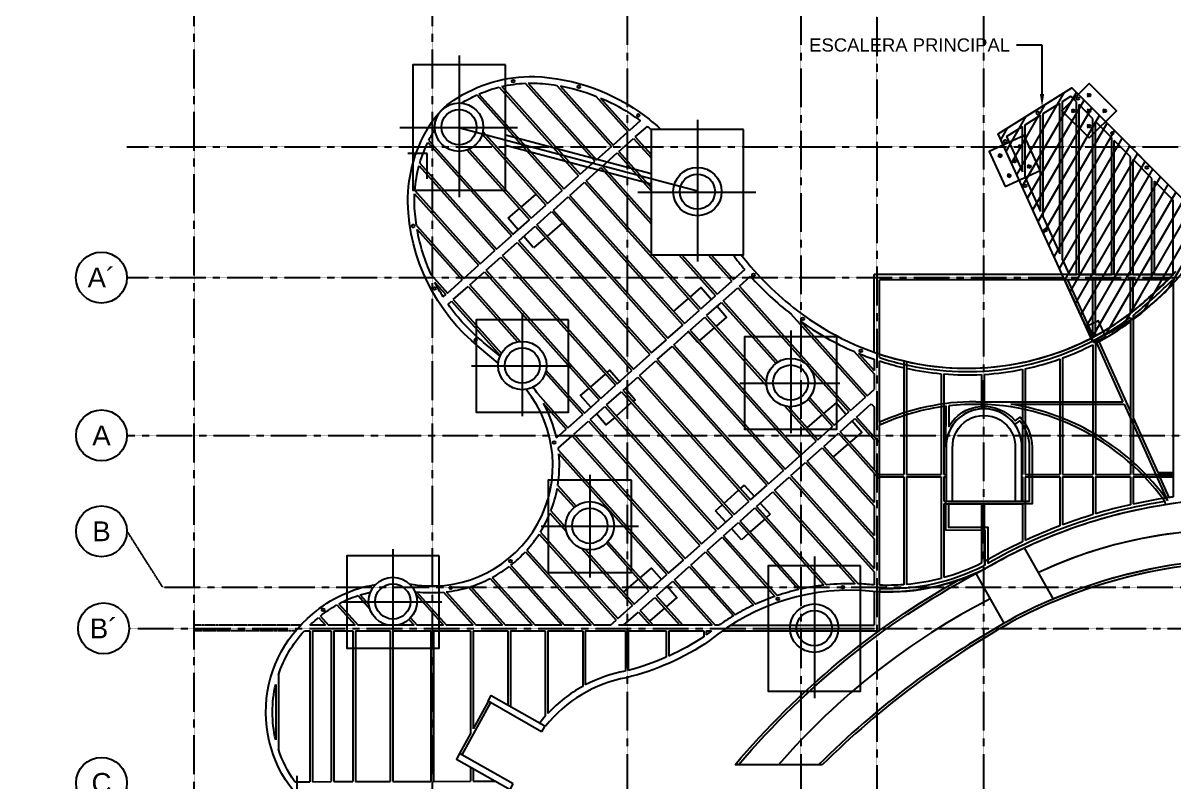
# Model space of a CAD drawing. Header units: millimetres. Extents: x -1367288 to 157996, y -18171 to 61708.
# Drawn here: x 70242 to 122557, y -123 to 34392 of the extents above; entities that cross this region are included whole.
import ezdxf
from ezdxf import colors
from ezdxf.entities.mleader import LeaderData, LeaderLine
from ezdxf.enums import TextEntityAlignment as Align
from ezdxf.math import Vec2, Vec3

# ---------------------------------------------------------------- set-up
doc = ezdxf.new("R2010")
doc.units = ezdxf.units.MM
doc.header["$LTSCALE"] = 0.3
doc.linetypes.add('CENTER', pattern=[50.8, 31.75, -6.35, 6.35, -6.35])
doc.linetypes.add('HIDDEN', pattern=[9.525, 6.35, -3.175])
for name, color, linetype in [('EE-5', 7, 'Continuous'), ('EE-TEXTO 1', 4, 'Continuous'), ('SIM-CONCRETO', 8, 'Continuous'), ('SIM-COTAS', 1, 'Continuous'), ('SIM-EJES', 8, 'CENTER'), ('SIM-OCULTOS', 8, 'HIDDEN')]:
    doc.layers.add(name, color=color, linetype=linetype)
doc.styles.add('ARIAL EE', font='arial.ttf')
doc.styles.get("Standard").update_dxf_attribs({"font": 'arial.ttf'})

# ---------------------------------------------------------------- blocks, each defined once
blk = doc.blocks.new('ITEM_1')
at = {"layer": 'EE-5'}
blk.add_circle((0, 0), 3.86, dxfattribs=at)
at = {"layer": 'EE-TEXTO 1', "style": 'ARIAL EE', "flags": 4}
blk.add_attdef('EJE', text='', height=3, dxfattribs=at).set_placement((0, 0), align=Align.MIDDLE_CENTER)

msp = doc.modelspace()

# ---------------------------------------------------------------- hatches: boundary and pattern name
at = {"layer": 'SIM-CONCRETO', "ltscale": 3}
h = msp.add_hatch(dxfattribs=at)
h.set_pattern_fill('ANSI31', color=256, scale=150, angle=15)
edge = h.paths.add_edge_path()
edge.add_arc((114498.5, 29912.2), 10891, 293.57167, 333.63013, ccw=False)
edge.add_line((118853.7, 19930), (114559.1, 29351.4))
edge.add_line((114559.1, 29351.4), (117918.4, 31439.6))
edge.add_line((117918.4, 31439.6), (124256.2, 25074.9))

# ---------------------------------------------------------------- linework, layer by layer
for p, q in [((90065.8, 32913.5), (90065.8, 26471.1)), ((91889.2, 31476.5), (95495.1, 27445.2)), ((91999.5, 31503.2), (95570.9, 27510.5)), ((93072, 31654.1), (96240.4, 28111.9)), ((93201.5, 31659.3), (96316.2, 28177.2)), ((94502, 31555.4), (96985.8, 28778.6)), ((94660.8, 31527.9), (97061.5, 28843.9)), ((114559.1, 29351.4, -2.7), (117918.4, 31439.6, -2.7)), ((117918.4, 31439.6, -2.7), (124032.9, 25304.9, 0)), ((90866.9, 31119.4), (94749.8, 26778.5)), ((90963.1, 31161.9), (94825.5, 26843.8)), ((96281.5, 31065.9), (97731.1, 29445.3)), ((96492.9, 30979.6), (97806.9, 29510.6)), ((117495.6, 30823.8, -2.7), (117873, 31058.4, -2.7)), ((118125.6, 30801.7, -2.5), (117873, 31058.4, -2.7)), ((116615.6, 30276.8, -2.7), (117375.6, 30749.2, -2.7)), ((117375.6, 23890.4), (117375.6, 30749.2)), ((117495.6, 23627), (117495.6, 30823.8)), ((118125.6, 22959.7), (118125.6, 30801.7)), ((118875.6, 30039.6, -2.2), (118245.6, 30679.7, -2.5)), ((118245.6, 22959.7), (118245.6, 30679.7)), ((100894.8, 29981.3), (100894.8, 23538.9)), ((115795.6, 29767, -2.7), (116495.6, 30202.2, -2.7)), ((116495.6, 25822.6, -1.4), (116495.6, 30202.2, -1.4)), ((116615.6, 25559.2, -1.4), (116615.6, 30276.8, -1.4)), ((118875.6, 22959.7), (118875.6, 30039.6)), ((119725.5, 29176, -1.8), (118995.6, 29917.7, -2.2)), ((118995.6, 22959.7), (118995.6, 29917.7)), ((87364.2, 29636.8), (92722.5, 29636.8)), ((90043.3, 29636.8), (100894.8, 26760.1)), ((91114.9, 29342.2), (94004.4, 26111.9)), ((91143.1, 29460.7), (94080.2, 26177.2)), ((92165.8, 29309.1), (98794.8, 27551.7)), ((97061.5, 28843.9), (97731.1, 29445.3)), ((98072.3, 29213.8), (98624.6, 29689.6)), ((117469.9, 22959.7, -4), (114559.1, 29351.4, -2.7)), ((114941.1, 29235.8, -2.7), (115675.6, 29692.4, -2.7)), ((115675.6, 27623.1), (115675.6, 29692.4)), ((115795.6, 27359.6), (115795.6, 29767)), ((88641, 28958.1), (92439.2, 24711.8)), ((88688.6, 29054.9), (92513.8, 24778.5)), ((92165.8, 28839.3), (98794.8, 27081.9)), ((96316.2, 28177.2), (96985.8, 28778.6)), ((97327, 28547.2), (97997.8, 29147.2)), ((97997.8, 29147.2), (98794.8, 28256.1)), ((98072.3, 29213.8), (98794.8, 28406.1)), ((114941.1, 29235.8, -2.8), (115675.6, 27623.1, -3.1)), ((119725.5, 22959.7), (119725.5, 29176)), ((120575.4, 28312.5, -1.5), (119845.5, 29054.1, -1.8)), ((119845.5, 22959.7), (119845.5, 29054.1)), ((88606, 28464.7), (87737.7, 28464.7)), ((88606, 27306.3), (88606, 28464.7)), ((90421.9, 28617.1), (93257.9, 25446.5)), ((90520.5, 28656.8), (93333.6, 25511.8)), ((96581.7, 27880.5), (97252.5, 28480.5)), ((97252.5, 28480.5), (98794.8, 26756.2)), ((97327, 28547.2), (98794.8, 26906.2)), ((120575.4, 22959.7), (120575.4, 28312.5)), ((88246.4, 27899.2), (91693.9, 24045.1)), ((88278.6, 28013.3), (91768.5, 24111.9)), ((95570.9, 27510.5), (96240.4, 28111.9)), ((95836.3, 27213.8), (96507.1, 27813.8)), ((96507.1, 27813.8), (98794.8, 25256.2)), ((96581.7, 27880.5), (98794.8, 25406.2)), ((121548.8, 27323.4, -1), (120695.4, 28190.6, -1.4)), ((120695.4, 22959.7), (120695.4, 28190.6)), ((94825.5, 26843.8), (95495.1, 27445.2)), ((95836.3, 27213.8), (101048.2, 21387.1)), ((115795.6, 27359.6, -3.1), (116495.6, 25822.6, -3.5)), ((121548.8, 22959.7), (121548.8, 27323.4)), ((88050, 26768.6), (91022.7, 23444.7)), ((94080.2, 26177.2), (94749.8, 26778.5)), ((95091, 26547.1), (95761.8, 27147.1)), ((95761.8, 27147.1), (100973.7, 21320.4)), ((98193.3, 26704.6), (103551.6, 26704.6)), ((122522.2, 26334.4, -0.6), (121668.8, 27201.5, -1)), ((121668.8, 22959.7), (121668.8, 27201.5)), ((88040.6, 26629.5), (90948.6, 23378.4)), ((92881.7, 26016.8), (93563.9, 26603.9)), ((94350.4, 25875.1), (95016.5, 26480.4)), ((95016.5, 26480.4), (100228.3, 20653.7)), ((95091, 26547.1), (100302.9, 20720.4)), ((122522.2, 22987.6), (122522.2, 26334.4)), ((92294.4, 25510.7), (92806, 25951.5)), ((93333.6, 25511.8), (94004.4, 26111.9)), ((93599.4, 25214.8), (94270.2, 25814.8)), ((94271.1, 25813.7), (99483, 19987)), ((94345.7, 25880.4), (99557.5, 20053.7)), ((88127.1, 25182.8), (90277.8, 22778.4)), ((92747.5, 24984.8), (92294.4, 25510.7)), ((92512.5, 24779.8), (93257.9, 25446.5)), ((92781.7, 24479), (93523.6, 25149.5)), ((93523.6, 25149.5), (98737.1, 19321)), ((93599.4, 25214.8), (98812.8, 19386.3)), ((94741.9, 25286.9), (94060, 24699.3)), ((116615.6, 25559.2, -3.5), (117375.6, 23890.4, -3.8)), ((88157.6, 24998.7), (90203.2, 22711.7)), ((91768.5, 24111.9), (92439.2, 24711.8)), ((93436.7, 24184.9), (93007.5, 24683)), ((93984.2, 24634), (93448, 24172)), ((92036.5, 23812.4), (92705.9, 24413.7)), ((92705.9, 24413.7), (97917.8, 18587)), ((92781.7, 24479), (97992.3, 18653.6)), ((91022.7, 23444.7), (91693.9, 24045.1)), ((91290.6, 23145.2), (91960.6, 23747)), ((91960.6, 23747), (97172.5, 17920.3)), ((92036.5, 23812.4), (97247.2, 17987.1)), ((100048.6, 23854.6), (101719, 21987.1)), ((100182.7, 23854.6), (101793.5, 22053.8)), ((101390.2, 23854.6), (102464.3, 22653.8)), ((101524.4, 23854.6), (102538.9, 22720.5)), ((117495.6, 23627, -3.9), (117799.5, 22959.7, -4)), ((90277.8, 22778.4), (90948.6, 23378.4)), ((90545.7, 22478.9), (91215.2, 23080.3)), ((91215.2, 23080.3), (96427.1, 17253.6)), ((91290.6, 23145.2), (96500.8, 17319.5)), ((102538.9, 22720.5), (103048.5, 23176.3)), ((88806.4, 22923.4), (89532.4, 22111.7)), ((88966.1, 22594.9), (89457.9, 22045)), ((89532.4, 22111.7), (90203.2, 22711.7)), ((101793.5, 22053.8), (102464.3, 22653.8)), ((102805.6, 22422.3), (103310.7, 22874.2)), ((108923, 19422.7), (108923, 22959.7)), ((122517.7, 22959.7), (108923, 22959.7)), ((109173, 19331.9), (109173, 22709.9)), ((122290.2, 22709.9), (109173, 22709.9)), ((117583.7, 22709.9, -4), (117469.9, 22959.7)), ((117583.7, 22709.9, -4), (118788.2, 20065, -4.5)), ((118875.6, 22709.9), (117715.6, 22709.9, -4)), ((117715.6, 22709.9, -4), (118875.6, 20162.6, -4.5)), ((117799.5, 22959.7), (118125.6, 22959.7)), ((118245.6, 22959.7), (118875.6, 22959.7)), ((118875.6, 20162.6, -4.5), (118875.6, 22709.9)), ((118995.6, 22959.7), (119725.5, 22959.7)), ((118995.6, 20174.7), (118995.6, 22709.9)), ((120575.4, 22709.9), (118995.6, 22709.9)), ((119845.5, 22959.7), (120575.4, 22959.7)), ((120575.4, 21180), (120575.4, 22709.9)), ((120695.4, 22959.7), (121548.8, 22959.7)), ((120695.4, 21271.8), (120695.4, 22709.9)), ((122263.1, 22709.9), (120695.4, 22709.9)), ((121668.8, 22959.7), (122498.1, 22959.7)), ((122522.2, 22709.7), (122486.9, 22709.7)), ((122522.2, 22709.7), (122522.2, 13951.3)), ((122522.5, 22517.6), (122522.5, 12839.9)), ((89339.8, 21939.4), (89457.9, 22045)), ((89799.1, 21813.6), (90469.9, 22413.6)), ((90469.9, 22413.6), (92723, 19894.7)), ((90545.7, 22478.9), (92842.2, 19911.5)), ((101048.2, 21387.1), (101719, 21987.1)), ((102060.2, 21755.6), (102731, 22355.7)), ((102731, 22355.7), (107785.2, 16705.3)), ((102805.6, 22422.3), (107859.7, 16772)), ((89563.4, 21602.7), (89724.6, 21746.9)), ((89724.6, 21746.9), (91936.4, 19274.2)), ((89799.1, 21813.6), (91985.7, 19369.1)), ((101314.9, 21088.9), (101985.7, 21689)), ((101985.7, 21689), (104465.8, 18916.3)), ((102060.2, 21755.6), (104548.8, 18973.5)), ((92936.8, 21189.3), (92936.8, 16514.5)), ((100302.9, 20720.4), (100973.7, 21320.4)), ((100569.5, 20422.3), (101240.4, 21022.3)), ((101240.4, 21022.3), (104040.6, 17891.7)), ((101314.9, 21088.9), (104030.6, 18052.8)), ((105134.5, 21168.6), (108530.5, 17372)), ((120575.4, 21004.8), (120575.4, 16710.7)), ((120695.4, 21095.2), (120695.4, 16444)), ((99557.5, 20053.7), (100228.3, 20653.7)), ((100569.5, 20422.3), (105623.7, 14771.9)), ((105135.7, 20413.2), (105135.7, 15738.4)), ((105545.2, 20859.5), (108605, 17438.7)), ((120575.6, 20806.7), (120575.6, 13854.7)), ((120695.6, 20895.1), (120695.6, 13854.7)), ((98812.7, 19386.2), (99483.6, 19986.3)), ((99824.2, 19755.6), (100495, 20355.6)), ((100495, 20355.6), (105549.2, 14705.3)), ((118968.6, 19990.1), (120236.4, 17171.8)), ((119074.6, 20046.9), (120575.6, 16710.2)), ((99073.8, 19083.2), (99750.3, 19688.3)), ((99749.7, 19688.9), (104803.8, 14038.6)), ((99824.2, 19755.6), (104878.4, 14105.2)), ((108003.2, 19461.4), (108923, 18433.2)), ((108218.5, 19370.7), (108923, 18583.2)), ((118875.6, 19764.3), (118875.6, 13854.7)), ((118995.6, 19826.2), (118995.6, 13854.7)), ((97992.2, 18653.5), (98737.1, 19321)), ((98259, 18355.5), (99003.8, 19022.8)), ((99003.8, 19022.8), (104058.5, 13371.9)), ((99078.9, 19088.9), (104133, 13438.5)), ((109172.9, 19174.1), (109173, 19331.9)), ((110275.6, 19027.8), (110275.6, 13854.7)), ((110395.6, 18999.9), (110395.6, 13854.7)), ((117375.6, 19118.9), (117375.6, 13854.7)), ((117495.6, 19162.2), (117495.6, 13854.7)), ((90625.3, 18796.7), (95164.9, 18796.7)), ((93976.7, 18493.2), (95681.8, 16586.9)), ((94009.2, 18606.8), (95756.3, 16653.6)), ((97247.2, 17987.1), (97917.8, 18587)), ((98259, 18355.5), (103313.8, 12704.5)), ((111975.6, 18443.6), (111975.6, 13854.7)), ((112095.6, 18433), (112095.6, 13854.7)), ((113812.5, 18406.9), (113812.5, 16844.3)), ((113932.5, 18413.8), (113932.5, 16847.6)), ((115675.6, 18645.3), (115675.6, 13854.7)), ((115795.6, 18670.5), (115795.6, 13854.7)), ((96500.8, 17319.5), (97172.5, 17920.3)), ((97513.9, 17689), (98184.5, 18288.8)), ((98184.5, 18288.8), (103238, 12639.2)), ((102824.2, 18020.6), (107363.8, 18020.6)), ((93636.8, 17523.1), (95011, 15986.9)), ((96767.4, 17021.3), (97439.1, 17622.2)), ((97439.1, 17622.2), (102493.3, 11971.8)), ((97513.9, 17689), (102568.1, 12038.8)), ((105927.7, 17281.9), (107039.8, 16038.6)), ((105993.8, 17358.1), (107114.4, 16105.3)), ((107859.7, 16772), (108530.5, 17372)), ((108605, 17438.7), (108923, 17723.1)), ((93896.6, 17082.7), (94936.5, 15920.2)), ((95756.3, 16653.6), (96427.1, 17253.6)), ((96023, 16355.4), (96693.8, 16955.5)), ((96693.8, 16955.5), (101747.9, 11305.1)), ((96767.4, 17021.3), (101817.9, 11367.6)), ((104862.3, 16973.1), (106294.5, 15371.9)), ((105021.3, 16945.3), (106369, 15438.6)), ((108126.4, 16473.9), (108797.2, 17073.9)), ((108797.2, 17073.9), (108923, 16933.2)), ((113546.8, 17171.8), (120236.4, 17171.8)), ((115143.3, 17051.8), (120290.4, 17051.8)), ((120290.4, 17051.8), (122262.9, 12663)), ((95011, 15986.9), (95681.8, 16586.9)), ((95277.7, 15688.8), (95948.5, 16288.8)), ((95948.5, 16288.8), (101002.6, 10638.4)), ((96023, 16355.4), (101077.1, 10705.1)), ((107114.4, 16105.3), (107785.2, 16705.3)), ((107381, 15807.2), (108051.8, 16407.2)), ((108051.8, 16407.2), (108923, 15433.3)), ((108126.4, 16473.9), (109173, 15303.8)), ((109172.7, 16234.9), (109172.7, 16103.2)), ((120695.4, 16444), (121816.7, 13951.3)), ((94490.3, 15521.2), (94936.5, 15920.2)), ((106369, 15438.6), (107039.8, 16038.6)), ((106635.7, 15140.5), (107306.5, 15740.5)), ((107306.5, 15740.5), (109173, 13653.8)), ((107381, 15807.2), (109173, 13803.8)), ((94571.7, 15057.3), (95203.1, 15622.1)), ((95203.1, 15622.1), (100257.3, 9971.8)), ((95277.7, 15688.8), (100331.8, 10038.4)), ((105623.7, 14771.9), (106294.5, 15371.9)), ((94583.3, 14965.1), (99586.5, 9371.7)), ((94600.7, 14795.6), (99511.9, 9305.1)), ((104878.4, 14105.2), (105549.2, 14705.3)), ((105890.4, 14473.8), (106561.2, 15073.8)), ((106561.2, 15073.8), (108923, 12433.4)), ((106635.7, 15140.5), (108923, 12583.4)), ((105145, 13807.1), (105815.8, 14407.1)), ((105815.8, 14407.1), (108923, 10933.4)), ((105890.4, 14473.8), (108923, 11083.4)), ((96005.8, 13845.9), (96005.8, 9171.1)), ((104133, 13438.5), (104803.8, 14038.6)), ((104399.7, 13140.4), (105070.5, 13740.4)), ((105070.5, 13740.4), (108923, 9433.5)), ((105145, 13807.1), (108923, 9583.5)), ((109173, 13854.7), (110275.6, 13854.7)), ((109173, 13754.7), (110275.6, 13754.7)), ((110275.6, 13754.7), (110275.6, 8848.2)), ((110395.6, 13854.7), (111975.6, 13854.7)), ((110395.6, 13754.7), (110395.6, 8858.3)), ((110395.6, 13754.7), (111975.6, 13754.7)), ((111975.6, 13754.7), (111975.6, 9136.2)), ((112095.6, 13854.7), (112195, 13854.7)), ((112095.6, 13754.7), (112095.6, 12647.7)), ((112095.6, 13754.7), (112195, 13754.7)), ((115627.4, 13754.7), (115675.6, 13754.7)), ((115645, 13854.7), (115675.6, 13854.7)), ((115675.6, 13754.7), (115675.6, 12647.7)), ((115795.6, 13854.7), (117375.6, 13854.7)), ((115795.6, 13754.7), (115795.6, 10860.4)), ((115795.6, 13754.7), (117375.6, 13754.7)), ((117375.6, 13754.7), (117375.6, 11524.6)), ((117495.6, 13854.7), (118875.6, 13854.7)), ((117495.6, 13754.7), (117495.6, 11569.6)), ((117495.6, 13754.7), (118875.6, 13754.7)), ((118875.6, 13754.7), (118875.6, 12036.1)), ((118995.6, 13854.7), (120575.6, 13854.7)), ((118995.6, 13754.7), (118995.6, 12072.3)), ((118995.6, 13754.7), (120575.6, 13754.7)), ((120575.6, 13754.7), (120575.6, 12485.6)), ((120695.6, 13854.7), (122522.5, 13854.7)), ((120695.6, 13754.7), (120695.6, 12512.3)), ((120695.6, 13754.7), (122522.5, 13754.7)), ((121816.7, 13951.3), (122522.5, 13951.3)), ((121860.2, 13854.7), (122328.2, 12814.4)), ((121861.7, 13851.3), (122522.5, 13851.3)), ((122522.2, 13854.7), (122522.2, 12842.1)), ((94525.6, 13229.3), (95296.3, 12367.7)), ((94547.5, 13355.2), (95376.1, 12429)), ((102097.2, 12546.2), (102768.1, 13145.7)), ((102845.7, 13209.3), (103030.4, 13374.4)), ((103027.6, 13377.5), (103483.9, 12856.7)), ((103313.8, 12704.5), (104059.1, 13371.2)), ((104399.7, 13140.4), (108202.7, 8888.8)), ((102567.5, 12039.5), (103238, 12639.2)), ((103580.5, 12406.3), (104325.8, 13073)), ((103755.5, 12562.9), (104205.2, 12059.6)), ((104325.2, 13073.7), (108064.9, 8892.9)), ((112095.6, 12647.7), (115675.6, 12647.7)), ((122138.2, 12631.3), (122161.3, 12485.7)), ((94194.4, 12099.6), (94936.7, 11269.8)), ((94235, 12202.1), (94908.8, 11448.7)), ((101722.7, 12211.6), (102022.2, 12479.2)), ((102184.1, 11695.2), (101722.7, 12211.6)), ((102834.3, 11741.3), (103504.7, 12341)), ((103504.7, 12341), (106647.3, 8827.8)), ((103580.5, 12406.3), (106769.5, 8841.1)), ((104205.2, 12059.6), (104044.8, 11916.2)), ((112095.6, 12527.7), (112095.6, 9168.7)), ((112095.6, 12527.7), (113812.5, 12527.7)), ((112095.6, 12527.7), (113812.5, 12527.7)), ((113812.5, 12527.7), (113812.5, 9828.9)), ((113932.5, 12527.7), (113932.5, 9895.2)), ((113932.5, 12527.7), (115675.6, 12527.7)), ((115675.6, 12527.7), (115675.6, 10804.4)), ((101821.1, 11370.6), (102493.3, 11971.8)), ((102087.8, 11072.4), (102760, 11673.7)), ((102760, 11673.7), (105485.8, 8626.3)), ((102834.8, 11740.6), (105597.9, 8651.8)), ((103970.3, 11849.6), (103299.4, 11250.1)), ((93701.5, 11150.8), (97201.2, 7238.2)), ((93756.9, 11238.7), (97275.7, 7304.8)), ((93799.6, 11508.5), (98211.9, 11508.5)), ((101077.1, 10705.1), (101747.9, 11305.1)), ((101343.8, 10407), (102014.6, 11007)), ((102014.6, 11007), (104420.7, 8317.1)), ((102087.8, 11072.4), (104521.1, 8351.6)), ((102900.3, 10893.6), (102450.6, 11396.9)), ((103224.1, 11182.9), (102900.3, 10893.6)), ((95629.7, 10495), (97946.5, 7904.8)), ((96760.8, 10730.4), (98691.9, 8571.5)), ((96830.6, 10803), (98766.7, 8638.5)), ((100331.8, 10038.4), (101002.6, 10638.4)), ((117082.7, 8197.6), (115769.8, 10529.9)), ((117083, 8197.6), (115770, 10529.9)), ((87057.7, 10460), (87057.7, 5785.3)), ((93078.7, 10347), (96068.3, 7004.7)), ((93146.4, 10421.4), (96202.5, 7004.7)), ((95804.3, 10447.4), (98019.7, 7970.3)), ((99586.5, 9371.7), (100257.3, 9971.8)), ((100598.5, 9740.3), (101269.3, 10340.3)), ((101269.3, 10340.3), (103438, 7915.7)), ((101343.8, 10407), (103532.9, 7959.7)), ((106210.8, 10129.8), (106210.8, 3687.4)), ((92338.5, 9674.5), (94726.6, 7004.7)), ((92417.7, 9736), (94860.8, 7004.7)), ((99853.2, 9073.6), (100524, 9673.6)), ((100524, 9673.6), (102529, 7432)), ((100598.5, 9740.3), (102616.8, 7483.9)), ((91481.5, 9132.8), (93385, 7004.7)), ((91572.9, 9181), (93519.7, 7004.7)), ((98766.7, 8638.5), (99511.9, 9305.1)), ((99033.4, 8340.4), (99778.6, 9006.9)), ((99778.6, 9006.9), (101569.6, 7004.7)), ((99853.2, 9073.6), (101703.7, 7004.7)), ((114832.4, 7094), (113560.7, 9358)), ((114832.7, 7094), (113560.9, 9358)), ((85573.6, 8387.8), (85960.5, 7955.3)), ((88104.6, 8408.2), (89359.9, 7004.7)), ((88130.7, 8529), (89494.1, 7004.7)), ((89353.5, 8511.9), (90701.6, 7004.7)), ((89476.4, 8524.5), (90835.8, 7004.7)), ((90496.3, 8734.2), (92043.3, 7004.7)), ((90599.7, 8766.5), (92175.3, 7004.7)), ((98019.7, 7970.3), (98691.9, 8571.5)), ((108923, 8538.2), (108923, 7004.7)), ((109172.7, 8676), (109172.7, 8525.9)), ((109173, 6754.8), (109173, 8525.9)), ((84507, 7930.3), (85334.9, 7004.7)), ((84597.1, 7980), (85469.5, 7004.7)), ((84746.2, 8067.4), (89285.8, 8067.4)), ((85469, 8354.7), (86002.9, 7757.9)), ((97275.7, 7304.8), (97946.5, 7904.8)), ((98286.4, 7672.1), (98958.6, 8273.4)), ((98958.6, 8273.4), (100093.4, 7004.7)), ((99033.4, 8340.4), (100228.2, 7004.7)), ((83680.3, 7354.5), (83993.2, 7004.7)), ((83756.4, 7417.8), (84125.8, 7004.7)), ((87856.4, 7335.7), (88152.4, 7004.7)), ((97542.4, 7006.7), (98213.2, 7606.7)), ((98213.2, 7606.7), (98751.7, 7004.7)), ((98286.4, 7672.1), (98883.2, 7004.7)), ((87784.8, 7265.7), (88018.3, 7004.7)), ((96940.3, 7004.7), (97201.2, 7238.2)), ((102409.1, 7004.7), (108923, 7004.7)), ((103509.2, 6853.1), (108867.5, 6853.1)), ((83273.7, 6754.9), (83273.7, -110.1)), ((83393.7, 6754.9), (83393.7, -109.7)), ((84252.3, 6754.9), (84252.3, -107.4)), ((84372.3, 6754.9), (84372.3, -107)), ((85231, 6754.9), (85231, -104.7)), ((85351, 6754.9), (85351, -104.3)), ((86931, 6754.8), (86931, -100)), ((87051, 6754.8), (87051, -99.7)), ((88777.8, 6754.8), (88777.8, -94.9)), ((88897.8, 6754.8), (88897.8, -94.6)), ((90581, 6754.8), (90581, 2075.8)), ((90701, 6754.8), (90701, 2295.8)), ((92281, 6754.8), (92281, 3378.8)), ((92401, 6754.8), (92401, 3310.7)), ((93981, 6754.8), (93981, 2865.1)), ((94101, 6754.8), (94101, 2996.5)), ((95681, 6754.8), (95681, 4223.6)), ((95801, 6754.8), (95801, 4288.1)), ((97627.8, 6754.8), (97627.8, 4918.5)), ((97747.8, 6754.8), (97747.8, 4948.6)), ((99481, 6754.8), (99481, 5548.4)), ((99601, 6754.8), (99601, 5602.2)), ((101181, 6754.8), (101181, 6482.6)), ((101301, 6754.8), (101301, 6570.8)), ((102038.4, 6754.8), (109173, 6754.8)), ((81848.6, 4747.5), (81848.6, 1360.5)), ((81728.6, 4312), (81728.6, 1796)), ((91486.3, 3484.6), (90193.5, 1114.1)), ((91381.7, 3543.9), (90701, 2295.8)), ((93725.7, 2558), (93989.6, 2409.3)), ((90581, 2075.8), (90088.9, 1173.5)), ((90581, 549), (90581, -90)), ((102763.2, 652.5), (102606.2, 652.5)), ((102763.5, 652.5), (102606.4, 652.5)), ((106399, 652.5), (102763.2, 652.5)), ((106399.2, 652.5), (102763.5, 652.5)), ((82686, 158.1), (82686, -4516.7)), ((90701, 480.9), (90701, -89.6)), ((82596.3, -111.9), (83273.7, -110.1)), ((83393.7, -109.7), (84252.3, -107.4)), ((84372.3, -107), (85231, -104.7)), ((85351, -104.3), (86931, -100)), ((87051, -99.7), (88777.8, -94.9)), ((88897.8, -94.6), (90581, -90)), ((90701, -89.6), (91701.7, -86.9))]:
    msp.add_line(p, q, dxfattribs=at)
at = {"layer": 'SIM-CONCRETO', "ltscale": 3, "extrusion": (-0.000195979, 0.000248988, 1)}
for p, q in [((118628.9, 31035.3, -0.5), (118778, 31183.9, -0.5)), ((118777.7, 31035.1, -0.4), (118629.1, 31184.2, -0.5)), ((117920.6, 30329.4, -0.4), (118069.7, 30478, -0.4)), ((118069.4, 30329.1, -0.4), (117920.8, 30478.2, -0.5)), ((118627.7, 30328.2, -0.3), (118776.8, 30476.8, -0.3)), ((118776.5, 30328, -0.3), (118627.9, 30477.1, -0.3)), ((119334.8, 30327, -0.1), (119483.9, 30475.6, -0.2)), ((119483.6, 30326.8, -0.1), (119335.1, 30475.9, -0.2)), ((118626.5, 29621.1, -0.1), (118775.6, 29769.7, -0.1)), ((118775.4, 29620.9, -0.1), (118626.8, 29769.9, -0.1))]:
    msp.add_line(p, q, dxfattribs=at)
at = {"layer": 'SIM-CONCRETO', "ltscale": 3, "extrusion": (0.000930683, -0.001378, 0.999999)}
for p, q in [((115468.2, 28731.8, 1.3), (115659.8, 28819, 1.2)), ((115607.6, 28679.6, 1.1), (115520.4, 28871.2, 1.4)), ((114558.2, 28317.3, 1.6), (114749.7, 28404.6, 1.5)), ((114697.6, 28265.2, 1.4), (114610.3, 28456.7, 1.7)), ((115220.4, 28069.5, 0.6), (115412, 28156.8, 0.6)), ((115359.8, 28017.4, 0.4), (115272.6, 28208.9, 0.8)), ((115882.7, 27821.7, -0.3), (116074.2, 27909, -0.4)), ((116022.1, 27769.6, -0.5), (115934.8, 27961.1, -0.2)), ((114972.6, 27407.3, -0.1), (115164.2, 27494.5, -0.1)), ((115112, 27355.1, -0.3), (115024.8, 27546.7, 0.1))]:
    msp.add_line(p, q, dxfattribs=at)
at = {"layer": 'SIM-CONCRETO', "ltscale": 3}
for points in [[(92165.8, 32486.8), (87965.8, 32486.8), (87965.8, 26786.8), (92165.8, 26786.8)], [(102994.8, 29554.6), (98794.8, 29554.6), (98794.8, 23854.6), (102994.8, 23854.6)], [(95036.8, 20896.7), (90836.8, 20896.7), (90836.8, 16696.7), (95036.8, 16696.7)], [(107235.7, 20120.6), (103035.7, 20120.6), (103035.7, 15920.6), (107235.7, 15920.6)], [(97905.8, 13608.5), (94105.8, 13608.5), (94105.8, 9408.5), (97905.8, 9408.5)], [(89157.7, 10167.4), (84957.7, 10167.4), (84957.7, 5967.4), (89157.7, 5967.4)], [(108310.8, 9703.1), (104110.8, 9703.1), (104110.8, 4003.1), (108310.8, 4003.1)], [(93813.3, 2164.8), (91377.8, 3546.2), (91525.8, 3807.1), (93964.1, 2424.2)], [(92524.4, -207.9), (90088.9, 1173.5), (89940.9, 912.5), (92379.3, -470.4)]]:
    msp.add_lwpolyline(points, close=True, dxfattribs=at)
for points in [[(91839.5, 18929.8), (90987.1, 19636.4, -0.2185632), (87730.9, 26234.6, -0.1497046), (88815.6, 29869.3, -0.1105004), (89819.2, 30878.9, -0.152903), (93489.9, 31961.1, -0.1520794), (98529.9, 30145.9, -0.0257702), (99234.5, 29554.6)], [(90963.1, 31161.9, -0.0401286), (91889.2, 31476.5, -0.0401286)], [(91999.5, 31503.2, -0.0444526), (93072, 31654.1, -0.0444526)], [(93201.5, 31659.3, -0.0114417), (93480.8, 31661.2, -0.0294949), (94502, 31555.4, -0.0294949)], [(94660.8, 31527.9, -0.0484864), (96281.5, 31065.9, -0.0484864)], [(90173.5, 30750.3, -0.0325381), (90874.2, 31122.7)], [(96492.9, 30979.6, -0.0671707), (98293.4, 29948.3), (97806.9, 29510.6)], [(88688.6, 29054.9, -0.0229379), (88965.9, 29548.7, -0.0229379)], [(88278.6, 28013.3, -0.0410282), (88641, 28958.1, -0.0410282)], [(88050, 26768.6, -0.0465537), (88246.4, 27899.2, -0.0465537)], [(88127.1, 25182.8, -0.0311846), (88030.9, 26239.9, -0.0157772), (88040.6, 26629.5, -0.0157772)], [(88806.4, 22923.4, -0.0640766), (88157.6, 24998.7, -0.0640766)], [(102511.6, 23854.6, 0.0155051), (103048.5, 23176.3, 0.0155051)], [(102887.5, 23854.6, 0.0664546), (105448.1, 21305.7, 0.1072046), (110302.4, 19021.6, 0.227931), (120739.4, 21306, 0.0214993), (122340.4, 22759.4, 0.0107328), (122642.5, 23106.9)], [(89339.8, 21939.4, -0.0221551), (88966.1, 22594.9, -0.0192283)], [(103310.7, 22874.2, 0.0452464), (105152.6, 21154.5, 0.0433333)], [(118995.6, 20174.7, 0.0419501), (120723, 21306, 0.0243528), (122263.1, 22709.9)], [(120695.6, 20895.1, 0.0057853), (120927.8, 21072.5, 0.0211448), (122522.5, 22517.6, 0.0211448)], [(144015.6, 22959.7, 0.1288963), (146971.6, 15236.3, 0.0420162), (148830.8, 13229.8, -0.1001558), (151744.7, 9693.4, -0.1410288), (152242.7, 6005.6, -0.178384), (150931.8, 3401.5, -0.4333344), (142946.1, 4680.9, 0.1037818), (141121.1, 6776.7, 0.0202088), (139163.3, 8194.2), (134694.5, 10598.4, 0.0793253), (125912.7, 12767.6, 0.0400439), (122161.3, 12485.7)], [(122343.2, 22790.8, 0.0010128), (122403.9, 22852.7)], [(91925, 19248.6), (91177.3, 19868.3, -0.0698711), (89563.4, 21602.7, -0.0698711)], [(119074.6, 20046.9, 0.0357183), (120575.4, 21004.8)], [(105545.2, 20859.5, 0.0547349), (108003.2, 19461.4, 0.0547349)], [(118995.6, 19826.2, 0.0368652), (120575.6, 20806.7, 0.0368652)], [(109172.9, 19174.1, 0.0218706), (110252, 18875.5, 0.1818979), (118968.6, 19990.1)], [(109173, 19331.9, 0.0228401), (110286.1, 19021.6, 0.1793042), (118788.2, 20065, 0.1793042)], [(108218.5, 19370.7, 0.0145321), (108923, 19105, 0.0145321)], [(117495.6, 19162.2, 0.029835), (118875.6, 19764.3, 0.029835)], [(109173, 19021.8, 0.0212518), (110234.2, 18729.4, 0.0008428), (110275.6, 18719.7, 0.0008428)], [(115795.6, 18670.5, 0.0325512), (117375.6, 19118.9, 0.0325512)], [(110395.6, 18692.3, 0.0316985), (111975.6, 18443.6, 0.0316985)], [(112095.6, 18433, 0.0340334), (113812.5, 18406.9, 0.0340334)], [(113932.5, 18413.8, 0.0348576), (115675.6, 18645.3, 0.0348576)], [(93636.8, 17523.1, 0.0161306), (93418.2, 17826.8, 0.0161306)], [(87814, 8880.5, -0.0156182), (88162.8, 8827.3, 0.6721737), (93112.9, 17729.8, 0.6721737)], [(94490.3, 15521.2, 0.0725226), (93902.2, 17088.2, 0.0672874)], [(113979, 9748.5), (113979.2, 11316.3), (112185.2, 11323.4), (112188.8, 12647.2), (115642.7, 12644.2), (115992.8, 12645), (115993.1, 15116.6, 0.1766593), (115543.3, 16301.9), (115313.1, 16134.4, 0.7295328), (112193.1, 15120.8), (112200.6, 16965.2)], [(115645, 15040.3, 1.0477299), (112195, 15040.4), (112195, 12647.7), (112495, 12647.7), (112495, 15047.7, -1.0526372), (115345, 15047.7), (115345, 12647.7), (115645, 12647.7), (115645, 15040.3)], [(115645, 15040.3, 1.0477299), (112195, 15040.4), (112195, 12647.7), (112495, 12647.7), (112495, 15047.7, -1.0526372), (115345, 15047.7), (115345, 12647.7), (115645, 12647.7), (115645, 15040.3)], [(112317.4, 16980), (112317.4, 16037, -0.5229266), (115336.4, 16299.8), (115559.5, 16462, -0.1912868), (116113.1, 15117.3), (116112.7, 12524.1), (115762.7, 12524.1), (112308.5, 12527.2), (112305.5, 11472.5), (114099.2, 11465.5), (114099, 9817.4)], [(94547.5, 13355.2, 0.0623671), (94600.7, 14795.6, 0.0623671)], [(94583.3, 14965.1, 0.0040065), (94571.7, 15057.3, 0.0040065)], [(94235, 12202.1, 0.046109), (94525.6, 13229.3, 0.046109)], [(122522.5, 12839.9, 0.0194871), (120695.6, 12512.3, 0.0194871)], [(122522.2, 12842.1, 0.0020575), (122328.2, 12814.4, 0.0020575)], [(93756.9, 11238.7, 0.0416933), (94194.4, 12099.6, 0.0416933)], [(122642.5, 12553.6, 0.0981085), (113996.1, 9585.4, -0.1349274), (108865, 8541.9, 0.2015161), (101431.5, 6289.7, -0.0905321), (97669.7, 4620, 0.1811109), (93989.6, 2409.3, 0.1811109)], [(118875.6, 12036.1, 0.015293), (117495.6, 11569.6, 0.015293)], [(120575.6, 12485.6, 0.0171464), (118995.6, 12072.3, 0.0171464)], [(117375.6, 11524.6, 0.0179948), (115795.6, 10860.4, 0.0179948)], [(93146.4, 10421.4, 0.0395679), (93701.5, 11150.8, 0.0395679)], [(130476.7, 10631.3, 0.1773774), (116403.3, 9404.5)], [(122642.5, 11194.2, 0.0795094), (116403.6, 9404.5)], [(115675.6, 10804.4, 0.0206441), (113932.5, 9895.2, 0.0206441)], [(92417.7, 9736, 0.0388552), (93078.7, 10347, 0.0388552)], [(142733.5, 2009.1, -0.104869), (139822.5, 3736.8, 0.1885875), (125841.7, 10031.4, 0.1159219), (115374.8, 7399.4, 0.0698125), (106399, 652.5)], [(91572.9, 9181, 0.0393215), (92338.5, 9674.5, 0.0393215)], [(102763.2, 652.5, -0.0981607), (113957.6, 9566.1, -0.0981607)], [(102763.5, 652.5, -0.0981607), (113957.9, 9566.1, -0.0981607)], [(122642.5, 9763.2, 0.0815326), (115375, 7399.4, 0.0698125), (106399.2, 652.5)], [(142733.5, 1882.5, -0.1062037), (139738.9, 3650.7, 0.1885765), (125839.6, 9911.4, 0.1158611), (115431.4, 7293.6, 0.0690505), (106569.2, 652.5, 0.0690505)], [(122660.6, 9644.6, 0.0815146), (115431.6, 7293.6, 0.0690505), (106569.4, 652.5, 0.0690505)], [(113812.5, 9828.9, -0.0481192), (112095.6, 9168.7, -0.0481192)], [(90599.7, 8766.5, 0.0412231), (91481.5, 9132.8, 0.0412231)], [(102606.2, 652.5, -0.090157), (112781.8, 9069.1, -0.090157)], [(102606.4, 652.5, -0.09016), (112782.5, 9069.3, -0.0894671)], [(108064.9, 8892.9, 0.0314141), (106769.5, 8841.1, 0.0314141)], [(111975.6, 9136.2, -0.0419454), (110395.6, 8858.3, -0.0419454)], [(92421.9, -509.5, -0.4777133), (83463, -1452.3, -0.480835), (83414.7, 7521.7, -0.1420196), (86264, 8853.5)], [(85573.6, 8387.8, -0.0223327), (86036, 8506.9, -0.0223327)], [(88130.7, 8529, 0.0528573), (89353.5, 8511.9, 0.0528573)], [(89476.4, 8524.5, 0.0449703), (90496.3, 8734.2, 0.0449703)], [(105485.8, 8626.3, 0.0242952), (104521.1, 8351.6)], [(106647.3, 8827.8, 0.0257751), (105597.9, 8651.8, 0.0257751)], [(108923, 8838.8, -0.0008493), (108890.5, 8840.9, 0.0166964), (108202.7, 8888.8, 0.0166964)], [(110275.6, 8848.2, -0.0288097), (109173, 8826.1, -0.0288097)], [(83756.4, 7417.8, -0.0425622), (84507, 7930.3, -0.0425622)], [(84597.1, 7980, -0.0444514), (85469, 8354.7, -0.0444514)], [(103438, 7915.7, 0.0224729), (102616.8, 7483.9)], [(104420.7, 8317.1, 0.0231812), (103532.9, 7959.7)], [(114206.9, 8207.5, 0.096526), (104581.1, 652.5)], [(114207.2, 8207.5, 0.096526), (104581.3, 652.5)], [(83279.4, 7004.7, -0.0200468), (83607.9, 7292.1, -0.0044708), (83680.3, 7354.5, -0.0044708)], [(102529, 7432, 0.0189728), (101872.3, 7004.7, 0.0189728)], [(81848.6, 4739.1, -0.1086063), (83032.4, 6754.9, -0.1086063)], [(101181, 6482.6, -0.0405905), (99601, 5602.2, -0.0405905)], [(101533.2, 6754.8, 0.0071718), (101301, 6570.8, 0.0071718)], [(99481, 5548.4, -0.0411603), (97747.8, 4948.6, -0.0411603)], [(97627.8, 4918.5, -0.0004789), (97607, 4913.4, 0.0748376), (95801, 4288.1, 0.0748376)], [(81728.6, 1796, -0.1171074), (81728.6, 4312)], [(95681, 4223.6, 0.0783787), (94101, 2996.5, 0.0783787)], [(93981, 2865.1, 0.0155091), (93725.9, 2559.3, 0.0107947)], [(82596.3, -111.9, -0.0766213), (81848.6, 1369, -0.0766213)]]:
    msp.add_lwpolyline(points, format="xyb", dxfattribs=at)
msp.add_lwpolyline([(124256.2, 25074.9, -0.17659), (118853.7, 19930), (114559.1, 29351.4), (117918.4, 31439.6)], format="xyb", close=True, dxfattribs=at)
at = {"layer": 'SIM-CONCRETO', "ltscale": 3, "extrusion": (-0.000195979, 0.000248988, 1), "elevation": -16}
msp.add_lwpolyline([(118700.2, 29165.1), (119939.7, 30400.5), (118704.3, 31639.9), (117464.8, 30404.6)], close=True, dxfattribs=at)
at = {"layer": 'SIM-CONCRETO', "ltscale": 3, "extrusion": (0.000930683, -0.001378, 0.999999), "elevation": 69.2}
msp.add_lwpolyline([(114882.5, 26954.3), (116475.1, 27679.6), (115749.8, 29272.2), (114157.2, 28546.9)], close=True, dxfattribs=at)
at = {"layer": 'SIM-CONCRETO', "ltscale": 3}
for points in [[(100565.8, 21928.3), (101064.4, 22357.9), (101529.8, 21817.8)], [(99808.1, 21275.5), (100490, 21863)], [(101790.8, 21514.8), (102218.1, 21018.9), (101744.4, 20610.7)], [(101668.6, 20545.5), (100986.6, 19957.9)], [(100910.8, 19892.6), (100892.4, 19876.7), (100465.1, 20372.6)], [(108923, 19105), (108923, 18583.2)], [(109172.7, 16234.9), (109173, 19021.8)], [(96037.2, 17835.9), (96714.8, 18430)], [(96790.8, 18495.5), (96911.1, 18599.1), (97378.9, 18056.1)], [(108923, 18433.2), (108923, 17723.1)], [(96050.7, 16916.8), (95585.4, 17456.9), (95957.1, 17777.2)], [(97637.5, 17756), (98064.8, 17260.1), (97963.5, 17184.5)], [(97887.5, 17119.1), (97210.5, 16524)], [(106645, 16633), (107211.2, 17120.8), (107663.1, 16596.2)], [(108923, 16933.2), (108923, 15583.3)], [(97135.7, 16459.6), (96739, 16117.9), (96311.8, 16613.8)], [(105887.3, 15980.2), (105887.3, 15980.2), (106569.3, 16567.8)], [(107924.2, 16293.2), (108364.8, 15781.8), (107823.6, 15315.5)], [(109173, 8826.1), (109172.7, 16103.2)], [(107747.8, 15250.2), (107065.9, 14662.6)], [(108923, 15433.3), (108923, 14083.3)], [(108923, 13933.3), (108923, 12583.4)], [(108923, 12433.4), (108923, 11083.4)], [(108923, 10933.4), (108923, 9583.5)], [(98296.8, 9163.8), (98810.9, 9606.8), (99262.9, 9082.2)], [(108923, 9433.5), (108923, 8838.8)], [(97537.4, 8509.6), (98220.7, 9098.3)], [(99524, 8779.2), (99964.6, 8267.8), (99475.4, 7846.3)], [(99399.3, 7780.7), (98715.8, 7191.9)], [(83993.2, 7004.7), (83279.4, 7004.7)], [(85334.9, 7004.7), (84125.8, 7004.7)], [(88018.3, 7004.7), (85469.5, 7004.7)], [(89359.9, 7004.7), (88152.4, 7004.7)], [(90701.6, 7004.7), (89494.1, 7004.7)], [(92043.3, 7004.7), (90835.8, 7004.7)], [(93385, 7004.7), (92175.3, 7004.7)], [(94726.6, 7004.7), (93519.7, 7004.7)], [(96068.3, 7004.7), (94860.8, 7004.7)], [(96940.3, 7004.7), (96202.5, 7004.7)], [(101569.6, 7004.7), (97311, 7004.7)], [(101872.3, 7004.7), (101703.7, 7004.7)], [(83032.4, 6754.9), (83273.7, 6754.9)], [(83393.7, 6754.9), (84252.3, 6754.9)], [(84372.3, 6754.9), (85231, 6754.9)], [(85351, 6754.9), (86931, 6754.8)], [(87051, 6754.8), (88777.8, 6754.8)], [(88897.8, 6754.8), (90581, 6754.8)], [(90701, 6754.8), (92281, 6754.8)], [(92401, 6754.8), (93981, 6754.8)], [(94101, 6754.8), (95681, 6754.8)], [(95801, 6754.8), (97627.8, 6754.8)], [(97747.8, 6754.8), (99481, 6754.8)], [(99601, 6754.8), (101181, 6754.8)], [(101301, 6754.8), (101533.2, 6754.8)], [(106569.2, 652.5), (106399, 652.5)], [(106569.4, 652.5), (106399.2, 652.5)]]:
    msp.add_lwpolyline(points, dxfattribs=at)
at = {"layer": 'SIM-CONCRETO', "ltscale": 3, "extrusion": (-0.000635861, 0.00293, 0.999996), "elevation": -15.4}
msp.add_lwpolyline([(118906.9, 19867.9), (119452.9, 20116.6), (119121.4, 20844.6), (118575.3, 20595.9)], close=True, dxfattribs=at)
at = {"layer": 'SIM-CONCRETO', "ltscale": 3}
for centre, radius in [((92522, 31752.5), 62.5), ((95503.5, 31486.1), 62.5), ((118189.5, 30954.6), 62.5), ((90060.6, 29656.1), 1100), ((90060.6, 29656.1), 800), ((116367, 30298.7), 62.5), ((98211.1, 30193.3), 62.5), ((119755, 29386.4), 62.5), ((114879.5, 29009.6), 62.5), ((100895.6, 26724.4), 1100), ((121320.5, 27818.1), 62.5), ((100895.6, 26724.4), 800), ((115797.9, 26993), 62.5), ((87978.9, 25159.7), 62.5), ((116716.3, 24976.3), 62.5), ((103448.3, 22945.5), 62.5), ((88942.6, 22319), 62.5), ((105691, 20939.4), 62.5), ((90816.7, 19976.9), 62.5), ((92936.2, 18815.6), 1100), ((92936.2, 18815.6), 800), ((108326, 19488.9), 62.5), ((105130.6, 18039.9), 1100), ((105130.6, 18039.9), 800), ((94379.3, 15312.6), 62.5), ((96004.8, 11527.8), 1100), ((96004.8, 11527.8), 800), ((92401.9, 9915.7), 62.5), ((87052.6, 8086.7), 1100), ((87052.6, 8086.7), 800), ((89680.6, 8703.1), 62.5), ((107508.6, 8740.6), 62.5), ((104553, 8204), 62.5), ((106205.7, 6872.3), 1100), ((83888.2, 7709.2), 62.5), ((106205.7, 6872.3), 800)]:
    msp.add_circle(centre, radius, dxfattribs=at)
at = {"layer": 'SIM-CONCRETO', "ltscale": 3, "extrusion": (-0.000195979, 0.000248988, 1)}
for centre in [(118703.4, 31109.6, -16), (117995.1, 30403.7, -16), (118702.2, 30402.5, -16), (119409.4, 30401.3, -16), (118701.1, 29695.4, -16)]:
    msp.add_circle(centre, 62.5, dxfattribs=at)
at = {"layer": 'SIM-CONCRETO', "ltscale": 3, "extrusion": (0.000930683, -0.001378, 0.999999)}
for centre in [(115564, 28775.5, 69.2), (114653.9, 28361.1, 69.2), (115316.2, 28113.3, 69.2), (115978.4, 27865.5, 69.2), (115068.4, 27451, 69.2)]:
    msp.add_circle(centre, 62.5, dxfattribs=at)
at = {"layer": 'SIM-CONCRETO', "ltscale": 3}
for centre, radius, start, end in [((93147.8, 23016.8), 8632.5, 49.1444, 50.62239), ((104631.1, 40640.4), 25304.9, 309.76543, 314.88015), ((114528.5, 29881.6), 10555.9, 319.02424, 319.2245), ((113129.1, 31016.6), 12477.3, 307.32992, 308.03687), ((113546.8, 6492.9), 10678.9, 90, 114.17974), ((113546.8, 6492.9), 10558.9, 97.32512, 114.47244), ((113547, 6493.3), 10558.5, 35.54414, 96.68804), ((113437.6, 5050.3), 12039.7, 87.83446, 87.84564), ((113546.8, 6492.9), 10678.9, 35.29498, 81.40251), ((125808.1, -10743.9), 23661.6, 98.92271, 119.66051), ((125843.3, -10824), 23598.7, 98.97621, 120.13426), ((109532.3, 18397.7), 9728.4, 267.88187, 296.86377), ((109532.3, 18397.7), 9878.4, 267.91404, 296.86377), ((125808.2, -10744.1), 23661.8, 119.99543, 120.13723)]:
    msp.add_arc(centre, radius, start, end, dxfattribs=at)
at = {"layer": 'SIM-EJES'}
for p, q in [((78016.9, -11168.8), (78016.9, 59360.8)), ((88851, -11168.8), (88851, 59360.8)), ((97697.9, 59360.8), (97697.9, -11168.8)), ((105597.9, 59360.8), (105597.9, -11168.8)), ((109054.9, 59394), (109054.9, -11168.8)), ((113892.5, 59360.8), (113892.5, -11168.8)), ((74962.7, 28764.7), (155681.7, 28764.7)), ((74962.7, 22815.8), (155681.7, 22815.8)), ((74966.3, 15635.7), (155681.7, 15635.7)), ((76579.7, 8755.1), (74966.1, 11296.4)), ((76549.1, 8735.7), (153971.7, 8735.7)), ((75062.7, 6860.9), (155681.7, 6860.9))]:
    msp.add_line(p, q, dxfattribs=at)
at = {"layer": 'SIM-OCULTOS'}
for p, q in [((82855.4, 7004.7), (78016.9, 7004.7)), ((82632.2, 6754.9), (78016.9, 6754.9))]:
    msp.add_line(p, q, dxfattribs=at)

# ---------------------------------------------------------------- block references
at = {"layer": 'SIM-COTAS'}
ref = msp.add_blockref('ITEM_1', (73805.6, 22815.8), dxfattribs=dict(at, xscale=300, yscale=300, zscale=300, rotation=180))
ref.add_attrib('EJE', 'A´', dxfattribs={"layer": 'EE-TEXTO 1', "height": 900, "style": 'ARIAL EE', "flags": 4}).set_placement((73805.2, 22816.1), align=Align.MIDDLE_CENTER)
ref = msp.add_blockref('ITEM_1', (73809.1, 15635.7), dxfattribs=dict(at, xscale=300, yscale=300, zscale=300, rotation=180))
ref.add_attrib('EJE', 'A', dxfattribs={"layer": 'EE-TEXTO 1', "height": 900, "style": 'ARIAL EE', "flags": 4}).set_placement((73808.7, 15636), align=Align.MIDDLE_CENTER)
ref = msp.add_blockref('ITEM_1', (73809.1, 11277), dxfattribs=dict(at, xscale=300, yscale=300, zscale=300, rotation=180))
ref.add_attrib('EJE', 'B', dxfattribs={"layer": 'EE-TEXTO 1', "height": 900, "style": 'ARIAL EE', "flags": 4}).set_placement((73808.7, 11277.2), align=Align.MIDDLE_CENTER)
ref = msp.add_blockref('ITEM_1', (73905.6, 6860.9), dxfattribs=dict(at, xscale=300, yscale=300, zscale=300, rotation=180))
ref.add_attrib('EJE', 'B´', dxfattribs={"layer": 'EE-TEXTO 1', "height": 900, "style": 'ARIAL EE', "flags": 4}).set_placement((73905.2, 6861.1), align=Align.MIDDLE_CENTER)
ref = msp.add_blockref('ITEM_1', (73809.1, -164.3), dxfattribs=dict(at, xscale=300, yscale=300, zscale=300, rotation=180))
ref.add_attrib('EJE', 'C', dxfattribs={"layer": 'EE-TEXTO 1', "height": 900, "style": 'ARIAL EE', "flags": 4}).set_placement((73808.7, -164), align=Align.MIDDLE_CENTER)

# ---------------------------------------------------------------- leaders
at = {"layer": 'SIM-COTAS', "linetype": 'Continuous'}
ml = msp.add_multileader_mtext('Standard', dxfattribs=at)
ml.set_content('{\\C2;ESCALERA PRINCIPAL}', color=256)
ml.set_leader_properties()
ml.build(insert=Vec2(0, 0))
ml.multileader.update_dxf_attribs({"dogleg_length": 0.0025, "arrow_head_size": 600, "scale": 300})
ctx = ml.context
ctx.base_point, ctx.scale, ctx.char_height, ctx.arrow_head_size, ctx.landing_gap_size, ctx.plane_origin = Vec3(110399.3, 33388), 300, 600, 600, 300, Vec3(111962.6, 19069.4)
ctx.text_align_type = 2
notes = []
notes.append((ctx, [(1, (1, 1, 0), (116559.7, 33388), (-1, 0), 1153.2, [(0, [(116559.7, 30570.8)], 0, [])])]))
ctx.mtext.insert, ctx.mtext.width, ctx.mtext.defined_height, ctx.mtext.alignment, ctx.mtext.flow_direction = Vec3(115106.4, 33693.1), 4941.314, 2466.6, 3, 5
ml = msp.add_multileader_mtext('Standard', dxfattribs=at)
ml.set_content('\\A1;{\\C2;COLUMNA\\PPTE 300x300x10mm}', color=256)
ml.set_leader_properties()
ml.build(insert=Vec2(0, 0))
ml.multileader.update_dxf_attribs({"dogleg_length": 0.0025, "arrow_head_size": 100, "scale": 50})
ctx = ml.context
ctx.base_point, ctx.scale, ctx.char_height, ctx.arrow_head_size, ctx.landing_gap_size, ctx.plane_origin = Vec3(10415.2, 28133.7), 50, 100, 100, 50, Vec3(14917.8, 12737.3)
notes.append((ctx, [(1, (1, 1, 0), (10223, 28133.7), (1, 0), 192.2, [(0, [(9977.6, 27849.5)], 0, [])])]))
ctx.mtext.insert, ctx.mtext.rotation, ctx.mtext.width, ctx.mtext.defined_height, ctx.mtext.flow_direction = Vec3(10465.2, 28184.6), 6.2831853, 1318.047, 411.1, 5
ml = msp.add_multileader_mtext('Standard', dxfattribs=at)
ml.set_content('{\\C2;VIGA ARMADA TIPO1}', color=256)
ml.set_leader_properties()
ml.build(insert=Vec2(0, 0))
ml.multileader.update_dxf_attribs({"dogleg_length": 0.0025, "arrow_head_size": 100, "scale": 50})
ctx = ml.context
ctx.base_point, ctx.scale, ctx.char_height, ctx.arrow_head_size, ctx.landing_gap_size, ctx.plane_origin = Vec3(30060.7, 26328.2), 50, 100, 100, 50, Vec3(34465.6, 11950.2)
notes.append((ctx, [(1, (1, 1, 0), (29868.5, 26328.2), (1, 0), 192.2, [(0, [(29868.5, 27624.1)], 0, [])])]))
ctx.mtext.insert, ctx.mtext.rotation, ctx.mtext.width, ctx.mtext.defined_height, ctx.mtext.flow_direction = Vec3(30110.7, 26379.1), 6.2831853, 1279.778, 411.1, 5
ml = msp.add_multileader_mtext('Standard', dxfattribs=at)
ml.set_content('\\A1;{\\C2;COLUMNA\\PPTE 300x300x10mm}', color=256)
ml.set_leader_properties()
ml.build(insert=Vec2(0, 0))
ml.multileader.update_dxf_attribs({"dogleg_length": 0.0025, "arrow_head_size": 100, "scale": 50})
ctx = ml.context
ctx.base_point, ctx.scale, ctx.char_height, ctx.arrow_head_size, ctx.landing_gap_size, ctx.plane_origin = Vec3(32804.2, 26924.2), 50, 100, 100, 50, Vec3(37209, 12737.3)
notes.append((ctx, [(1, (1, 1, 0), (32612, 26924.2), (1, 0), 192.2, [(0, [(32268.8, 27549.5)], 0, [])])]))
ctx.mtext.insert, ctx.mtext.rotation, ctx.mtext.width, ctx.mtext.defined_height, ctx.mtext.flow_direction = Vec3(32854.2, 26975.1), 6.2831853, 1318.047, 411.1, 5
ml = msp.add_multileader_mtext('Standard', dxfattribs=at)
ml.set_content('{\\C2;VIGA ARMADA TIPO1}', color=256)
ml.set_leader_properties()
ml.build(insert=Vec2(0, 0))
ml.multileader.update_dxf_attribs({"dogleg_length": 0.0025, "arrow_head_size": 100, "scale": 50})
ctx = ml.context
ctx.base_point, ctx.scale, ctx.char_height, ctx.arrow_head_size, ctx.landing_gap_size, ctx.plane_origin = Vec3(51968.5, 26621.2), 50, 100, 100, 50, Vec3(56373.3, 11950.2)
notes.append((ctx, [(1, (1, 1, 0), (51776.3, 26621.2), (1, 0), 192.2, [(0, [(51776.2, 27549.4)], 0, [])])]))
ctx.mtext.insert, ctx.mtext.rotation, ctx.mtext.width, ctx.mtext.defined_height, ctx.mtext.flow_direction = Vec3(52018.5, 26672), 6.2831853, 1279.778, 411.1, 5
for ctx, leaders in notes:
    for number, flags, end, landing, length, lines in leaders:
        leader = LeaderData()
        leader.index, (leader.has_last_leader_line, leader.has_dogleg_vector, leader.attachment_direction) = number, flags
        leader.last_leader_point, leader.dogleg_vector, leader.dogleg_length = Vec3(end), Vec3(landing), length
        for number, points, colour, breaks in lines:
            line = LeaderLine()
            line.index, line.vertices, line.color, line.breaks = number, Vec3.list(points), colors.encode_raw_color(colour), breaks
            leader.lines.append(line)
        ctx.leaders.append(leader)

doc.saveas('drawing.dxf')
